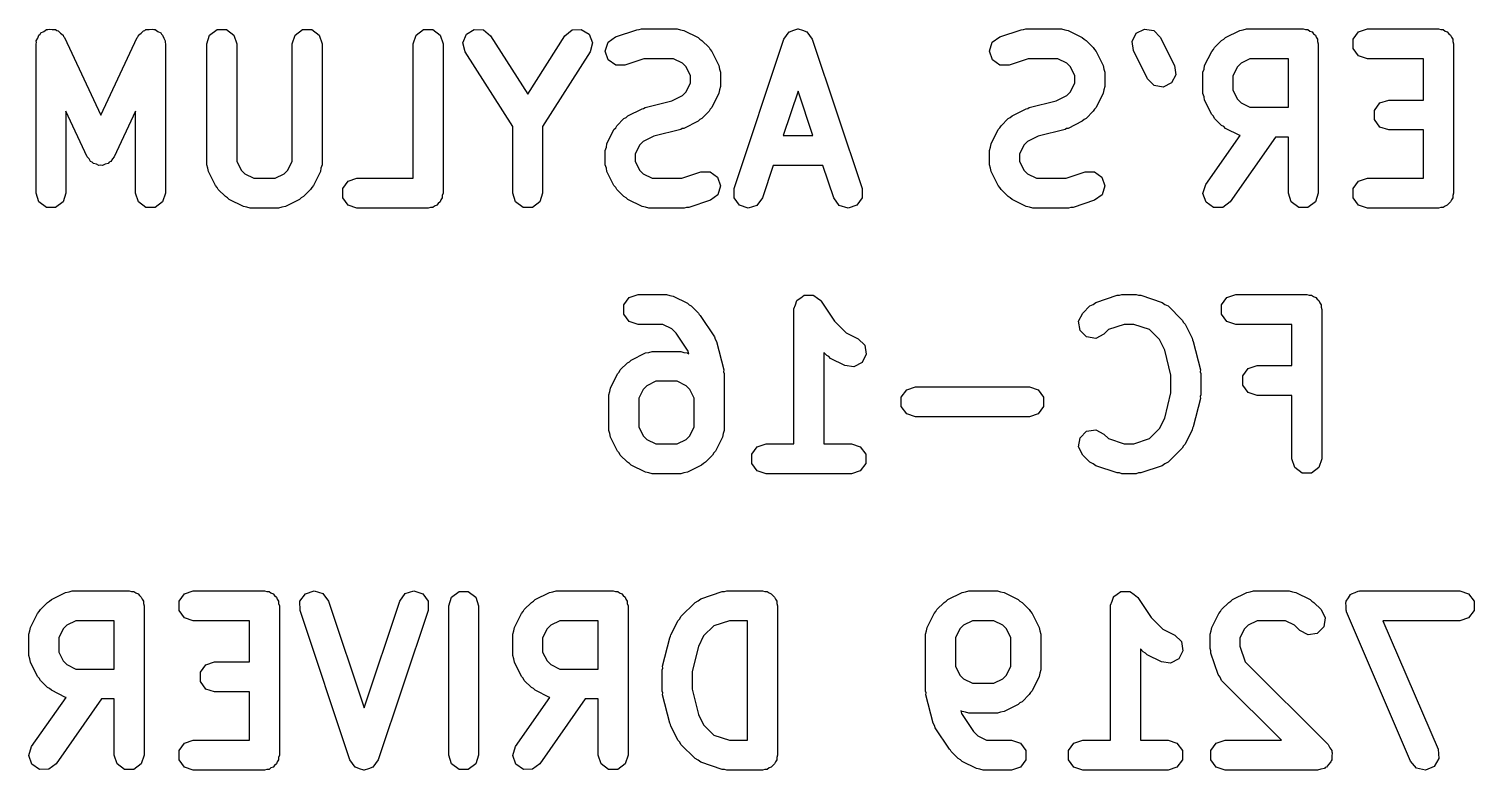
# Model space of a CAD drawing. Extents: x 34.8 to 66.8, y -66.6 to -35.
# Drawn here: x 44.51 to 54.18, y -59.7 to -54.74 of the extents above; entities that cross this region are included whole.
import ezdxf

# ---------------------------------------------------------------- set-up
doc = ezdxf.new("R2010")
doc.units = 0
doc.layers.add('BLACK', color=7, linetype='CONTINUOUS')

msp = doc.modelspace()

# ---------------------------------------------------------------- linework, layer by layer
at = {"layer": 'BLACK', "linetype": 'CONTINUOUS'}
for p, q in [((44.6368, -54.7401), (44.6457, -54.736)), ((44.6457, -54.736), (44.667, -54.7401)), ((45.3154, -54.7401), (45.3368, -54.736)), ((45.3368, -54.736), (45.3456, -54.7401)), ((47.4379, -54.7716), (47.49, -54.7384)), ((47.49, -54.7384), (47.5517, -54.7422)), ((48.145, -54.7422), (48.2067, -54.7384)), ((48.2067, -54.7384), (48.2588, -54.7716)), ((48.5948, -54.7402), (48.6103, -54.7352)), ((48.6103, -54.7352), (48.8484, -54.7352)), ((48.8484, -54.7352), (48.8703, -54.7424)), ((49.6285, -54.7448), (49.6571, -54.7352)), ((49.6571, -54.7352), (49.6579, -54.7355)), ((49.6579, -54.7355), (49.6586, -54.7352)), ((49.6586, -54.7352), (49.6872, -54.7448)), ((51.1663, -54.7402), (51.1817, -54.7352)), ((51.1817, -54.7352), (51.4198, -54.7352)), ((51.4198, -54.7352), (51.4417, -54.7424)), ((51.921, -54.764), (51.9763, -54.7364)), ((51.9763, -54.7364), (52.0373, -54.7465)), ((52.636, -54.7424), (52.6579, -54.7352)), ((52.6579, -54.7352), (53.0388, -54.7352)), ((53.0388, -54.7352), (53.0539, -54.7401)), ((53.4086, -54.7543), (53.4674, -54.7352)), ((53.4674, -54.7352), (53.9436, -54.7352)), ((53.9436, -54.7352), (53.9587, -54.7401)), ((44.5579, -54.8352), (44.5609, -54.8259)), ((44.5579, -55.8352), (44.5579, -54.8352)), ((44.5597, -54.8162), (44.5703, -54.7972)), ((44.5609, -54.8259), (44.5597, -54.8162)), ((44.5703, -54.7972), (44.577, -54.7765)), ((44.577, -54.7765), (44.5849, -54.7707)), ((44.5849, -54.7707), (44.5897, -54.7621)), ((44.5897, -54.7621), (44.6094, -54.7529)), ((44.6094, -54.7529), (44.627, -54.7401)), ((44.627, -54.7401), (44.6368, -54.7401)), ((44.667, -54.7401), (44.6888, -54.7401)), ((44.6888, -54.7401), (44.6967, -54.7459)), ((44.6967, -54.7459), (44.7063, -54.7478)), ((44.7063, -54.7478), (44.7212, -54.7637)), ((44.7212, -54.7637), (44.7388, -54.7765)), ((44.7388, -54.7765), (44.7418, -54.7858)), ((44.7418, -54.7858), (44.7485, -54.7929)), ((44.7485, -54.7929), (44.9912, -55.3131)), ((44.9912, -55.3131), (45.2339, -54.7929)), ((45.2339, -54.7929), (45.2406, -54.7858)), ((45.2406, -54.7858), (45.2436, -54.7765)), ((45.2436, -54.7765), (45.2612, -54.7637)), ((45.2612, -54.7637), (45.2761, -54.7478)), ((45.2761, -54.7478), (45.2857, -54.7459)), ((45.2857, -54.7459), (45.2936, -54.7401)), ((45.2936, -54.7401), (45.3154, -54.7401)), ((45.3456, -54.7401), (45.3554, -54.7401)), ((45.3554, -54.7401), (45.3731, -54.7529)), ((45.3731, -54.7529), (45.3928, -54.7621)), ((45.3928, -54.7621), (45.3975, -54.7707)), ((45.3975, -54.7707), (45.4054, -54.7765)), ((45.4054, -54.7765), (45.4122, -54.7971)), ((45.4122, -54.7971), (45.4227, -54.8162)), ((45.4227, -54.8162), (45.4215, -54.8259)), ((45.4215, -54.8259), (45.4245, -54.8352)), ((45.4245, -54.8352), (45.4245, -55.8352)), ((45.7007, -54.8352), (45.7198, -54.7765)), ((45.7007, -55.6448), (45.7007, -54.8352)), ((45.7198, -54.7765), (45.7698, -54.7401)), ((45.7698, -54.7401), (45.8316, -54.7401)), ((45.8316, -54.7401), (45.8816, -54.7765)), ((45.8816, -54.7765), (45.9007, -54.8352)), ((45.9007, -54.8352), (45.9007, -55.6212)), ((46.2722, -54.8352), (46.2913, -54.7765)), ((46.2722, -55.6212), (46.2722, -54.8352)), ((46.2913, -54.7765), (46.3413, -54.7401)), ((46.3413, -54.7401), (46.4031, -54.7401)), ((46.4031, -54.7401), (46.4531, -54.7765)), ((46.4531, -54.7765), (46.4722, -54.8352)), ((46.4722, -54.8352), (46.4722, -55.6448)), ((47.0817, -54.8352), (47.1008, -54.7765)), ((47.0817, -55.7352), (47.0817, -54.8352)), ((47.1008, -54.7765), (47.1508, -54.7401)), ((47.1508, -54.7401), (47.2126, -54.7401)), ((47.2126, -54.7401), (47.2626, -54.7765)), ((47.2626, -54.7765), (47.2817, -54.8352)), ((47.2817, -54.8352), (47.2817, -55.8352)), ((47.4152, -54.8291), (47.4379, -54.7716)), ((47.4307, -54.8889), (47.4152, -54.8291)), ((47.5517, -54.7422), (47.5994, -54.7816)), ((47.5994, -54.7816), (47.8484, -55.1728)), ((47.8484, -55.1728), (48.0973, -54.7816)), ((48.0973, -54.7816), (48.145, -54.7422)), ((48.2588, -54.7716), (48.2815, -54.8291)), ((48.2815, -54.8291), (48.2661, -54.8889)), ((48.3674, -54.8836), (48.3861, -54.8247)), ((48.3861, -54.8247), (48.4358, -54.788)), ((48.4358, -54.788), (48.5786, -54.7404)), ((48.5786, -54.7404), (48.5948, -54.7402)), ((48.8703, -54.7424), (48.8931, -54.7458)), ((48.8931, -54.7458), (48.9883, -54.7934)), ((48.9883, -54.7934), (48.9999, -54.8048)), ((48.9999, -54.8048), (49.0143, -54.8121)), ((49.0143, -54.8121), (49.0619, -54.8598)), ((49.2297, -55.8036), (49.563, -54.8036)), ((49.563, -54.8036), (49.5809, -54.7794)), ((49.5809, -54.7794), (49.5985, -54.7548)), ((49.5985, -54.7548), (49.5992, -54.7545)), ((49.5992, -54.7545), (49.5997, -54.7539)), ((49.5997, -54.7539), (49.6285, -54.7448)), ((49.6872, -54.7448), (49.716, -54.7539)), ((49.716, -54.7539), (49.7165, -54.7545)), ((49.7165, -54.7545), (49.7173, -54.7548)), ((49.7173, -54.7548), (49.7348, -54.7793)), ((49.7348, -54.7793), (49.7527, -54.8036)), ((49.7527, -54.8036), (50.0861, -55.8036)), ((50.9388, -54.8836), (50.9575, -54.8247)), ((50.9575, -54.8247), (51.0072, -54.788)), ((51.0072, -54.788), (51.1501, -54.7404)), ((51.1501, -54.7404), (51.1663, -54.7402)), ((51.4417, -54.7424), (51.4645, -54.7458)), ((51.4645, -54.7458), (51.5597, -54.7934)), ((51.5597, -54.7934), (51.5713, -54.8048)), ((51.5713, -54.8048), (51.5857, -54.8121)), ((51.5857, -54.8121), (51.6334, -54.8598)), ((51.8926, -54.8188), (51.921, -54.764)), ((51.9018, -54.88), (51.8926, -54.8188)), ((52.0373, -54.7465), (52.0807, -54.7905)), ((52.0807, -54.7905), (52.1759, -54.981)), ((52.4443, -54.8598), (52.4919, -54.8121)), ((52.4919, -54.8121), (52.5064, -54.8048)), ((52.5064, -54.8048), (52.5179, -54.7934)), ((52.5179, -54.7934), (52.6132, -54.7458)), ((52.6132, -54.7458), (52.636, -54.7424)), ((53.0539, -54.7401), (53.0697, -54.7401)), ((53.0697, -54.7401), (53.0825, -54.7494)), ((53.0825, -54.7494), (53.0976, -54.7543)), ((53.0976, -54.7543), (53.1069, -54.7672)), ((53.1069, -54.7672), (53.1197, -54.7765)), ((53.1197, -54.7765), (53.1246, -54.7915)), ((53.1246, -54.7915), (53.1339, -54.8043)), ((53.1339, -54.8043), (53.1339, -54.8202)), ((53.1339, -54.8202), (53.1388, -54.8352)), ((53.1388, -54.8352), (53.1388, -55.8352)), ((53.3723, -54.8043), (53.4086, -54.7543)), ((53.3723, -54.8661), (53.3723, -54.8043)), ((53.9587, -54.7401), (53.9745, -54.7401)), ((53.9745, -54.7401), (53.9873, -54.7494)), ((53.9873, -54.7494), (54.0024, -54.7543)), ((54.0024, -54.7543), (54.0117, -54.7672)), ((54.0117, -54.7672), (54.0245, -54.7765)), ((54.0245, -54.7765), (54.0294, -54.7915)), ((54.0294, -54.7915), (54.0387, -54.8043)), ((54.0387, -54.8043), (54.0387, -54.8202)), ((54.0387, -54.8202), (54.0436, -54.8352)), ((54.0436, -54.8352), (54.0436, -55.8352)), ((47.7484, -55.3882), (47.4307, -54.8889)), ((48.2661, -54.8889), (47.9484, -55.3882)), ((48.387, -54.9422), (48.3674, -54.8836)), ((49.0619, -54.8598), (49.0693, -54.8742)), ((49.0693, -54.8742), (49.0807, -54.8858)), ((49.0807, -54.8858), (49.1283, -54.981)), ((50.9584, -54.9422), (50.9388, -54.8836)), ((51.6334, -54.8598), (51.6407, -54.8742)), ((51.6407, -54.8742), (51.6521, -54.8858)), ((51.6521, -54.8858), (51.6997, -54.981)), ((51.997, -55.0704), (51.9018, -54.88)), ((52.378, -54.981), (52.4256, -54.8858)), ((52.4256, -54.8858), (52.437, -54.8742)), ((52.437, -54.8742), (52.4443, -54.8598)), ((53.4086, -54.9161), (53.3723, -54.8661)), ((53.4674, -54.9352), (53.4086, -54.9161)), ((48.4372, -54.9782), (48.387, -54.9422)), ((48.499, -54.9777), (48.4372, -54.9782)), ((48.6265, -54.9352), (48.499, -54.9777)), ((48.8248, -54.9352), (48.6265, -54.9352)), ((48.8844, -54.965), (48.8248, -54.9352)), ((48.909, -54.9897), (48.8844, -54.965)), ((48.9388, -55.0493), (48.909, -54.9897)), ((49.1283, -54.981), (49.1317, -55.0038)), ((49.1317, -55.0038), (49.1388, -55.0257)), ((49.1388, -55.0257), (49.1388, -55.121)), ((51.0087, -54.9782), (50.9584, -54.9422)), ((51.0705, -54.9777), (51.0087, -54.9782)), ((51.1979, -54.9352), (51.0705, -54.9777)), ((51.3962, -54.9352), (51.1979, -54.9352)), ((51.4558, -54.965), (51.3962, -54.9352)), ((51.4805, -54.9897), (51.4558, -54.965)), ((51.5103, -55.0493), (51.4805, -54.9897)), ((51.6997, -54.981), (51.7031, -55.0038)), ((51.7031, -55.0038), (51.7103, -55.0257)), ((51.7103, -55.0257), (51.7103, -55.121)), ((52.1759, -54.981), (52.1851, -55.0421)), ((52.3674, -55.0257), (52.3745, -55.0038)), ((52.3674, -55.1686), (52.3674, -55.0257)), ((52.3745, -55.0038), (52.378, -54.981)), ((52.5972, -54.9897), (52.5674, -55.0493)), ((52.6219, -54.965), (52.5972, -54.9897)), ((52.6815, -54.9352), (52.6219, -54.965)), ((52.9388, -54.9352), (52.6815, -54.9352)), ((52.9388, -55.259), (52.9388, -54.9352)), ((53.8436, -54.9352), (53.4674, -54.9352)), ((53.8436, -55.2114), (53.8436, -54.9352)), ((48.909, -55.157), (48.9388, -55.0973)), ((48.9388, -55.0973), (48.9388, -55.0493)), ((49.1388, -55.121), (49.1317, -55.1429)), ((51.4805, -55.157), (51.5103, -55.0973)), ((51.5103, -55.0973), (51.5103, -55.0493)), ((51.7103, -55.121), (51.7031, -55.1429)), ((52.0404, -55.1145), (51.997, -55.0704)), ((52.1013, -55.1246), (52.0404, -55.1145)), ((52.1566, -55.097), (52.1013, -55.1246)), ((52.1851, -55.0421), (52.1566, -55.097)), ((52.5674, -55.0493), (52.5674, -55.145)), ((48.6336, -55.262), (48.8135, -55.2171)), ((48.8135, -55.2171), (48.8844, -55.1816)), ((48.8844, -55.1816), (48.909, -55.157)), ((49.1283, -55.1657), (49.0807, -55.2609)), ((49.1317, -55.1429), (49.1283, -55.1657)), ((49.6579, -55.1515), (49.5585, -55.4495)), ((49.7572, -55.4495), (49.6579, -55.1515)), ((51.2051, -55.262), (51.3849, -55.2171)), ((51.3849, -55.2171), (51.4558, -55.1816)), ((51.4558, -55.1816), (51.4805, -55.157)), ((51.6997, -55.1657), (51.6521, -55.2609)), ((51.7031, -55.1429), (51.6997, -55.1657)), ((52.3745, -55.1905), (52.3674, -55.1686)), ((52.378, -55.2133), (52.3745, -55.1905)), ((52.4256, -55.3085), (52.378, -55.2133)), ((52.5674, -55.145), (52.5972, -55.2046)), ((52.5972, -55.2046), (52.6219, -55.2292)), ((53.5515, -55.2305), (53.6103, -55.2114)), ((53.6103, -55.2114), (53.8436, -55.2114)), ((44.9006, -55.5918), (44.7579, -55.286)), ((44.7579, -55.286), (44.7579, -55.8352)), ((45.2245, -55.286), (45.0818, -55.5918)), ((45.2245, -55.8352), (45.2245, -55.286)), ((48.5064, -55.3286), (48.5179, -55.3172)), ((48.5179, -55.3172), (48.6132, -55.2696)), ((48.6132, -55.2696), (48.6242, -55.2679)), ((48.6242, -55.2679), (48.6336, -55.262)), ((49.0619, -55.2869), (49.0143, -55.3345)), ((49.0693, -55.2725), (49.0619, -55.2869)), ((49.0807, -55.2609), (49.0693, -55.2725)), ((51.0778, -55.3286), (51.0894, -55.3172)), ((51.0894, -55.3172), (51.1846, -55.2696)), ((51.1846, -55.2696), (51.1956, -55.2679)), ((51.1956, -55.2679), (51.2051, -55.262)), ((51.6334, -55.2869), (51.5857, -55.3345)), ((51.6407, -55.2725), (51.6334, -55.2869)), ((51.6521, -55.2609), (51.6407, -55.2725)), ((52.437, -55.3201), (52.4256, -55.3085)), ((52.6219, -55.2292), (52.6815, -55.259)), ((52.6815, -55.259), (52.9388, -55.259)), ((53.5152, -55.2805), (53.5515, -55.2305)), ((53.5152, -55.3423), (53.5152, -55.2805)), ((47.7484, -55.8352), (47.7484, -55.3882)), ((47.9484, -55.3882), (47.9484, -55.8352)), ((48.378, -55.5048), (48.4256, -55.4096)), ((48.4256, -55.4096), (48.437, -55.398)), ((48.437, -55.398), (48.4443, -55.3836)), ((48.4443, -55.3836), (48.4919, -55.336)), ((48.4919, -55.336), (48.5064, -55.3286)), ((48.8726, -55.4084), (48.6928, -55.4534)), ((48.8821, -55.4025), (48.8726, -55.4084)), ((48.8931, -55.4009), (48.8821, -55.4025)), ((48.9883, -55.3533), (48.8931, -55.4009)), ((48.9999, -55.3419), (48.9883, -55.3533)), ((49.0143, -55.3345), (48.9999, -55.3419)), ((50.9494, -55.5048), (50.997, -55.4096)), ((50.997, -55.4096), (51.0084, -55.398)), ((51.0084, -55.398), (51.0157, -55.3836)), ((51.0157, -55.3836), (51.0634, -55.336)), ((51.0634, -55.336), (51.0778, -55.3286)), ((51.444, -55.4084), (51.2642, -55.4534)), ((51.4535, -55.4025), (51.444, -55.4084)), ((51.4645, -55.4009), (51.4535, -55.4025)), ((51.5597, -55.3533), (51.4645, -55.4009)), ((51.5713, -55.3419), (51.5597, -55.3533)), ((51.5857, -55.3345), (51.5713, -55.3419)), ((52.4443, -55.3345), (52.437, -55.3201)), ((52.4919, -55.3821), (52.4443, -55.3345)), ((52.5064, -55.3895), (52.4919, -55.3821)), ((52.5179, -55.4009), (52.5064, -55.3895)), ((52.6132, -55.4485), (52.5179, -55.4009)), ((53.5515, -55.3923), (53.5152, -55.3423)), ((53.6103, -55.4114), (53.5515, -55.3923)), ((53.8436, -55.4114), (53.6103, -55.4114)), ((53.8436, -55.7352), (53.8436, -55.4114)), ((48.3745, -55.5276), (48.378, -55.5048)), ((48.6219, -55.4889), (48.5972, -55.5135)), ((48.6928, -55.4534), (48.6219, -55.4889)), ((49.5585, -55.4495), (49.7572, -55.4495)), ((50.946, -55.5276), (50.9494, -55.5048)), ((51.1933, -55.4889), (51.1686, -55.5135)), ((51.2642, -55.4534), (51.1933, -55.4889)), ((52.3855, -55.7779), (52.6158, -55.4489)), ((52.8528, -55.459), (52.5493, -55.8926)), ((52.6158, -55.4489), (52.6132, -55.4485)), ((52.9388, -55.459), (52.8528, -55.459)), ((52.9388, -55.8352), (52.9388, -55.459)), ((44.9137, -55.6058), (44.9006, -55.5918)), ((44.923, -55.6226), (44.9137, -55.6058)), ((45.0687, -55.6058), (45.0594, -55.6226)), ((45.0818, -55.5918), (45.0687, -55.6058)), ((48.3674, -55.5495), (48.3745, -55.5276)), ((48.3674, -55.6448), (48.3674, -55.5495)), ((48.5972, -55.5135), (48.5674, -55.5731)), ((48.5674, -55.5731), (48.5674, -55.6212)), ((50.9388, -55.5495), (50.946, -55.5276)), ((50.9388, -55.6448), (50.9388, -55.5495)), ((51.1686, -55.5135), (51.1388, -55.5731)), ((51.1388, -55.5731), (51.1388, -55.6212)), ((44.9343, -55.6279), (44.923, -55.6226)), ((44.9428, -55.637), (44.9343, -55.6279)), ((44.9616, -55.6407), (44.9428, -55.637)), ((44.979, -55.6488), (44.9616, -55.6407)), ((44.9912, -55.6464), (44.979, -55.6488)), ((45.0034, -55.6488), (44.9912, -55.6464)), ((45.0208, -55.6407), (45.0034, -55.6488)), ((45.0397, -55.637), (45.0208, -55.6407)), ((45.0482, -55.6279), (45.0397, -55.637)), ((45.0594, -55.6226), (45.0482, -55.6279)), ((45.7079, -55.6667), (45.7007, -55.6448)), ((45.7113, -55.6895), (45.7079, -55.6667)), ((45.7589, -55.7847), (45.7113, -55.6895)), ((45.9007, -55.6212), (45.9305, -55.6808)), ((45.9305, -55.6808), (45.9552, -55.7054)), ((45.9552, -55.7054), (46.0148, -55.7352)), ((46.1581, -55.7352), (46.2177, -55.7054)), ((46.2177, -55.7054), (46.2424, -55.6808)), ((46.2424, -55.6808), (46.2722, -55.6212)), ((46.4616, -55.6895), (46.414, -55.7847)), ((46.465, -55.6667), (46.4616, -55.6895)), ((46.4722, -55.6448), (46.465, -55.6667)), ((48.3745, -55.6667), (48.3674, -55.6448)), ((48.378, -55.6895), (48.3745, -55.6667)), ((48.4256, -55.7847), (48.378, -55.6895)), ((48.5674, -55.6212), (48.5972, -55.6808)), ((48.5972, -55.6808), (48.6219, -55.7054)), ((48.6219, -55.7054), (48.6815, -55.7352)), ((48.8797, -55.7352), (49.0072, -55.6928)), ((49.0072, -55.6928), (49.069, -55.6923)), ((49.069, -55.6923), (49.1193, -55.7282)), ((49.4919, -55.6495), (49.4194, -55.8669)), ((49.8239, -55.6495), (49.4919, -55.6495)), ((49.8963, -55.8669), (49.8239, -55.6495)), ((50.946, -55.6667), (50.9388, -55.6448)), ((50.9494, -55.6895), (50.946, -55.6667)), ((50.997, -55.7847), (50.9494, -55.6895)), ((51.1388, -55.6212), (51.1686, -55.6808)), ((51.1686, -55.6808), (51.1933, -55.7054)), ((51.1933, -55.7054), (51.2529, -55.7352)), ((51.4512, -55.7352), (51.5786, -55.6928)), ((51.5786, -55.6928), (51.6404, -55.6923)), ((51.6404, -55.6923), (51.6907, -55.7282)), ((45.7703, -55.7963), (45.7589, -55.7847)), ((45.7776, -55.8107), (45.7703, -55.7963)), ((46.0148, -55.7352), (46.1581, -55.7352)), ((46.4026, -55.7963), (46.3953, -55.8107)), ((46.414, -55.7847), (46.4026, -55.7963)), ((46.6104, -55.8043), (46.6467, -55.7543)), ((46.6467, -55.7543), (46.7055, -55.7352)), ((46.7055, -55.7352), (47.0817, -55.7352)), ((48.437, -55.7963), (48.4256, -55.7847)), ((48.4443, -55.8107), (48.437, -55.7963)), ((48.6815, -55.7352), (48.8797, -55.7352)), ((49.1193, -55.7282), (49.1388, -55.7869)), ((49.1388, -55.7869), (49.1202, -55.8458)), ((51.0084, -55.7963), (50.997, -55.7847)), ((51.0157, -55.8107), (51.0084, -55.7963)), ((51.2529, -55.7352), (51.4512, -55.7352)), ((51.6907, -55.7282), (51.7103, -55.7869)), ((51.7103, -55.7869), (51.6916, -55.8458)), ((52.3674, -55.837), (52.3855, -55.7779)), ((53.3723, -55.8043), (53.4086, -55.7543)), ((53.4086, -55.7543), (53.4674, -55.7352)), ((53.4674, -55.7352), (53.8436, -55.7352)), ((44.577, -55.894), (44.5579, -55.8352)), ((44.627, -55.9303), (44.577, -55.894)), ((44.7388, -55.894), (44.6888, -55.9303)), ((44.7579, -55.8352), (44.7388, -55.894)), ((45.2436, -55.894), (45.2245, -55.8352)), ((45.2936, -55.9303), (45.2436, -55.894)), ((45.4054, -55.894), (45.3554, -55.9303)), ((45.4245, -55.8352), (45.4054, -55.894)), ((45.8253, -55.8583), (45.7776, -55.8107)), ((45.8397, -55.8657), (45.8253, -55.8583)), ((45.8513, -55.8771), (45.8397, -55.8657)), ((45.9465, -55.9247), (45.8513, -55.8771)), ((46.3216, -55.8771), (46.2264, -55.9247)), ((46.3332, -55.8657), (46.3216, -55.8771)), ((46.3476, -55.8583), (46.3332, -55.8657)), ((46.3953, -55.8107), (46.3476, -55.8583)), ((46.6104, -55.8661), (46.6104, -55.8043)), ((46.6467, -55.9161), (46.6104, -55.8661)), ((47.2626, -55.894), (47.2498, -55.9033)), ((47.2675, -55.879), (47.2626, -55.894)), ((47.2768, -55.8661), (47.2675, -55.879)), ((47.2817, -55.8352), (47.2768, -55.8503)), ((47.2768, -55.8503), (47.2768, -55.8661)), ((47.7675, -55.894), (47.7484, -55.8352)), ((47.8175, -55.9303), (47.7675, -55.894)), ((47.9293, -55.894), (47.8793, -55.9303)), ((47.9484, -55.8352), (47.9293, -55.894)), ((48.4919, -55.8583), (48.4443, -55.8107)), ((48.5064, -55.8657), (48.4919, -55.8583)), ((48.5179, -55.8771), (48.5064, -55.8657)), ((48.6132, -55.9247), (48.5179, -55.8771)), ((49.0705, -55.8825), (48.9276, -55.9301)), ((49.1202, -55.8458), (49.0705, -55.8825)), ((49.2292, -55.8654), (49.2297, -55.8036)), ((49.2652, -55.9157), (49.2292, -55.8654)), ((49.4194, -55.8669), (49.3827, -55.9166)), ((49.9331, -55.9166), (49.8963, -55.8669)), ((50.0866, -55.8654), (50.0506, -55.9157)), ((50.0861, -55.8036), (50.0866, -55.8654)), ((51.0634, -55.8583), (51.0157, -55.8107)), ((51.0778, -55.8657), (51.0634, -55.8583)), ((51.0894, -55.8771), (51.0778, -55.8657)), ((51.1846, -55.9247), (51.0894, -55.8771)), ((51.6419, -55.8825), (51.499, -55.9301)), ((51.6916, -55.8458), (51.6419, -55.8825)), ((52.3875, -55.8954), (52.3674, -55.837)), ((52.4382, -55.9309), (52.3875, -55.8954)), ((52.5493, -55.8926), (52.5, -55.9298)), ((52.9579, -55.894), (52.9388, -55.8352)), ((53.0079, -55.9303), (52.9579, -55.894)), ((53.1197, -55.894), (53.0697, -55.9303)), ((53.1388, -55.8352), (53.1197, -55.894)), ((53.3723, -55.8661), (53.3723, -55.8043)), ((53.4086, -55.9161), (53.3723, -55.8661)), ((54.0245, -55.894), (54.0117, -55.9033)), ((54.0294, -55.879), (54.0245, -55.894)), ((54.0387, -55.8661), (54.0294, -55.879)), ((54.0436, -55.8352), (54.0387, -55.8503)), ((54.0387, -55.8503), (54.0387, -55.8661)), ((44.6888, -55.9303), (44.627, -55.9303)), ((45.3554, -55.9303), (45.2936, -55.9303)), ((45.9693, -55.9281), (45.9465, -55.9247)), ((45.9912, -55.9352), (45.9693, -55.9281)), ((46.1817, -55.9352), (45.9912, -55.9352)), ((46.2036, -55.9281), (46.1817, -55.9352)), ((46.2264, -55.9247), (46.2036, -55.9281)), ((46.7055, -55.9352), (46.6467, -55.9161)), ((47.1817, -55.9352), (46.7055, -55.9352)), ((47.1968, -55.9303), (47.1817, -55.9352)), ((47.2126, -55.9303), (47.1968, -55.9303)), ((47.2254, -55.921), (47.2126, -55.9303)), ((47.2405, -55.9161), (47.2254, -55.921)), ((47.2498, -55.9033), (47.2405, -55.9161)), ((47.8793, -55.9303), (47.8175, -55.9303)), ((48.636, -55.9281), (48.6132, -55.9247)), ((48.6579, -55.9352), (48.636, -55.9281)), ((48.896, -55.9352), (48.6579, -55.9352)), ((48.9114, -55.9302), (48.896, -55.9352)), ((48.9276, -55.9301), (48.9114, -55.9302)), ((49.3238, -55.9352), (49.2652, -55.9157)), ((49.3827, -55.9166), (49.3238, -55.9352)), ((49.992, -55.9352), (49.9331, -55.9166)), ((50.0506, -55.9157), (49.992, -55.9352)), ((51.2074, -55.9281), (51.1846, -55.9247)), ((51.2293, -55.9352), (51.2074, -55.9281)), ((51.4674, -55.9352), (51.2293, -55.9352)), ((51.4828, -55.9302), (51.4674, -55.9352)), ((51.499, -55.9301), (51.4828, -55.9302)), ((52.5, -55.9298), (52.4382, -55.9309)), ((53.0697, -55.9303), (53.0079, -55.9303)), ((53.4674, -55.9352), (53.4086, -55.9161)), ((53.9436, -55.9352), (53.4674, -55.9352)), ((53.9587, -55.9303), (53.9436, -55.9352)), ((53.9745, -55.9303), (53.9587, -55.9303)), ((53.9873, -55.921), (53.9745, -55.9303)), ((54.0024, -55.9161), (53.9873, -55.921)), ((54.0117, -55.9033), (54.0024, -55.9161)), ((48.4913, -56.5823), (48.5277, -56.5323)), ((48.5277, -56.5323), (48.5865, -56.5132)), ((48.5865, -56.5132), (48.7769, -56.5132)), ((48.7769, -56.5132), (48.7989, -56.5204)), ((48.7989, -56.5204), (48.8217, -56.5238)), ((48.8217, -56.5238), (48.9169, -56.5714)), ((48.9169, -56.5714), (48.9284, -56.5828)), ((49.6395, -56.582), (49.6484, -56.5545)), ((49.6484, -56.5545), (49.6501, -56.5532)), ((49.6501, -56.5532), (49.6508, -56.5512)), ((49.6508, -56.5512), (49.675, -56.5352)), ((49.675, -56.5352), (49.6984, -56.5181)), ((49.6984, -56.5181), (49.7005, -56.5181)), ((49.7005, -56.5181), (49.7023, -56.517)), ((49.7023, -56.517), (49.7312, -56.5181)), ((49.7312, -56.5181), (49.7602, -56.5181)), ((49.7602, -56.5181), (49.7619, -56.5194)), ((49.7619, -56.5194), (49.764, -56.5195)), ((49.764, -56.5195), (49.7868, -56.5374)), ((49.7868, -56.5374), (49.8102, -56.5545)), ((49.8102, -56.5545), (49.8109, -56.5565)), ((49.8109, -56.5565), (49.8125, -56.5578)), ((49.8125, -56.5578), (49.9023, -56.6924)), ((51.6315, -56.5797), (51.6501, -56.566)), ((51.6501, -56.566), (51.7929, -56.5184)), ((51.7929, -56.5184), (51.8091, -56.5182)), ((51.8091, -56.5182), (51.8245, -56.5132)), ((51.8245, -56.5132), (51.9198, -56.5132)), ((51.9198, -56.5132), (51.9352, -56.5182)), ((51.9352, -56.5182), (51.9514, -56.5184)), ((51.9514, -56.5184), (52.0943, -56.566)), ((52.0943, -56.566), (52.1128, -56.5797)), ((52.4913, -56.5823), (52.5277, -56.5323)), ((52.5277, -56.5323), (52.5865, -56.5132)), ((52.5865, -56.5132), (53.0626, -56.5132)), ((53.0626, -56.5132), (53.0777, -56.5181)), ((53.0777, -56.5181), (53.0935, -56.5181)), ((53.0935, -56.5181), (53.1064, -56.5274)), ((53.1064, -56.5274), (53.1214, -56.5323)), ((53.1214, -56.5323), (53.1307, -56.5451)), ((53.1307, -56.5451), (53.1435, -56.5545)), ((53.1435, -56.5545), (53.1484, -56.5695)), ((53.1484, -56.5695), (53.1578, -56.5823)), ((48.4913, -56.6441), (48.4913, -56.5823)), ((48.5277, -56.6941), (48.4913, -56.6441)), ((48.9284, -56.5828), (48.9429, -56.5901)), ((48.9429, -56.5901), (48.9905, -56.6378)), ((48.9905, -56.6378), (48.9951, -56.6468)), ((48.9951, -56.6468), (49.003, -56.653)), ((49.003, -56.653), (49.0982, -56.7959)), ((49.6293, -56.6132), (49.63, -56.6112)), ((49.6293, -57.5132), (49.6293, -56.6132)), ((49.6294, -56.6092), (49.6395, -56.582)), ((49.63, -56.6112), (49.6294, -56.6092)), ((51.5353, -56.6928), (51.5634, -56.6378)), ((51.5634, -56.6378), (51.611, -56.5901)), ((51.611, -56.5901), (51.6315, -56.5797)), ((52.1128, -56.5797), (52.1334, -56.5901)), ((52.1334, -56.5901), (52.2286, -56.6854)), ((52.4913, -56.6441), (52.4913, -56.5823)), ((52.5277, -56.6941), (52.4913, -56.6441)), ((53.1578, -56.5823), (53.1578, -56.5982)), ((53.1578, -56.5982), (53.1626, -56.6132)), ((53.1626, -56.6132), (53.1626, -57.6132)), ((48.5865, -56.7132), (48.5277, -56.6941)), ((48.7533, -56.7132), (48.5865, -56.7132)), ((48.8129, -56.743), (48.7533, -56.7132)), ((48.8421, -56.7722), (48.8129, -56.743)), ((49.9023, -56.6924), (49.979, -56.7691)), ((49.979, -56.7691), (50.0597, -56.8095)), ((51.545, -56.7539), (51.5353, -56.6928)), ((51.5887, -56.7976), (51.545, -56.7539)), ((51.7357, -56.7483), (51.7048, -56.7792)), ((51.8408, -56.7132), (51.7357, -56.7483)), ((51.9036, -56.7132), (51.8408, -56.7132)), ((52.0086, -56.7483), (51.9036, -56.7132)), ((52.0757, -56.8153), (52.0086, -56.7483)), ((52.2286, -56.6854), (52.236, -56.6998)), ((52.236, -56.6998), (52.2473, -56.7114)), ((52.2473, -56.7114), (52.2949, -56.8066)), ((52.5865, -56.7132), (52.5277, -56.6941)), ((52.9626, -56.7132), (52.5865, -56.7132)), ((52.9626, -56.9894), (52.9626, -56.7132)), ((48.9222, -56.8924), (48.8421, -56.7722)), ((49.0982, -56.7959), (49.1029, -56.8125)), ((49.1029, -56.8125), (49.112, -56.8271)), ((49.112, -56.8271), (49.1597, -57.0176)), ((50.0597, -56.8095), (50.1038, -56.8529)), ((50.1038, -56.8529), (50.1139, -56.9138)), ((51.6497, -56.8072), (51.5887, -56.7976)), ((51.7048, -56.7792), (51.6497, -56.8072)), ((52.1111, -56.8862), (52.0757, -56.8153)), ((52.2949, -56.8066), (52.2966, -56.8176)), ((52.2966, -56.8176), (52.3025, -56.8271)), ((52.3025, -56.8271), (52.3501, -57.0176)), ((48.5157, -56.9711), (48.5302, -56.9637)), ((48.5302, -56.9637), (48.5417, -56.9524)), ((48.5417, -56.9524), (48.637, -56.9047)), ((48.637, -56.9047), (48.6598, -56.9013)), ((48.6598, -56.9013), (48.6817, -56.8942)), ((48.6817, -56.8942), (48.8722, -56.8942)), ((48.8722, -56.8942), (48.8941, -56.9013)), ((48.8941, -56.9013), (48.9169, -56.9047)), ((48.9169, -56.9047), (48.9265, -56.9096)), ((48.9265, -56.9096), (48.9222, -56.8924)), ((49.8491, -56.922), (49.8293, -56.9023)), ((49.8293, -56.9023), (49.8293, -57.5132)), ((49.8635, -56.9294), (49.8491, -56.922)), ((49.8751, -56.9408), (49.8635, -56.9294)), ((49.9703, -56.9884), (49.8751, -56.9408)), ((50.1139, -56.9138), (50.0863, -56.9691)), ((52.1531, -57.0541), (52.1111, -56.8862)), ((48.4018, -57.1399), (48.4494, -57.0447)), ((48.4494, -57.0447), (48.4608, -57.0332)), ((48.4608, -57.0332), (48.4681, -57.0187)), ((48.4681, -57.0187), (48.5157, -56.9711)), ((49.1597, -57.0176), (49.1588, -57.03)), ((49.1588, -57.03), (49.1626, -57.0418)), ((49.1626, -57.0418), (49.1626, -57.4228)), ((50.0314, -56.9976), (49.9703, -56.9884)), ((50.0863, -56.9691), (50.0314, -56.9976)), ((52.1531, -57.1724), (52.1531, -57.0541)), ((52.3501, -57.0176), (52.3493, -57.03)), ((52.3493, -57.03), (52.3531, -57.0418)), ((52.3531, -57.0418), (52.3531, -57.1847)), ((52.6342, -57.0585), (52.6705, -57.0085)), ((52.6342, -57.1203), (52.6342, -57.0585)), ((52.6705, -57.0085), (52.7293, -56.9894)), ((52.7293, -56.9894), (52.9626, -56.9894)), ((48.3983, -57.1627), (48.4018, -57.1399)), ((48.621, -57.1487), (48.5912, -57.2083)), ((48.6457, -57.124), (48.621, -57.1487)), ((48.7053, -57.0942), (48.6457, -57.124)), ((48.8486, -57.0942), (48.7053, -57.0942)), ((48.9082, -57.124), (48.8486, -57.0942)), ((48.9328, -57.1487), (48.9082, -57.124)), ((48.9626, -57.2083), (48.9328, -57.1487)), ((50.3485, -57.2014), (50.3848, -57.1514)), ((50.3848, -57.1514), (50.4436, -57.1323)), ((50.4436, -57.1323), (51.2055, -57.1323)), ((51.2055, -57.1323), (51.2643, -57.1514)), ((51.2643, -57.1514), (51.3006, -57.2014)), ((52.6705, -57.1703), (52.6342, -57.1203)), ((48.3912, -57.1847), (48.3983, -57.1627)), ((48.3912, -57.4228), (48.3912, -57.1847)), ((48.5912, -57.2083), (48.5912, -57.3992)), ((48.9626, -57.3992), (48.9626, -57.2083)), ((50.3485, -57.2632), (50.3485, -57.2014)), ((51.3006, -57.2014), (51.3006, -57.2632)), ((52.1111, -57.3402), (52.1531, -57.1724)), ((52.3501, -57.2089), (52.3025, -57.3994)), ((52.3531, -57.1847), (52.3493, -57.1965)), ((52.3493, -57.1965), (52.3501, -57.2089)), ((52.7293, -57.1894), (52.6705, -57.1703)), ((52.9626, -57.1894), (52.7293, -57.1894)), ((52.9626, -57.6132), (52.9626, -57.1894)), ((50.3848, -57.3132), (50.3485, -57.2632)), ((50.4436, -57.3323), (50.3848, -57.3132)), ((51.2055, -57.3323), (50.4436, -57.3323)), ((51.2643, -57.3132), (51.2055, -57.3323)), ((51.3006, -57.2632), (51.2643, -57.3132)), ((52.0757, -57.4111), (52.1111, -57.3402)), ((48.3983, -57.4447), (48.3912, -57.4228)), ((48.4018, -57.4675), (48.3983, -57.4447)), ((48.5912, -57.3992), (48.621, -57.4588)), ((48.9328, -57.4588), (48.9626, -57.3992)), ((49.1555, -57.4447), (49.1521, -57.4675)), ((49.1626, -57.4228), (49.1555, -57.4447)), ((51.545, -57.4726), (51.5887, -57.4289)), ((51.5887, -57.4289), (51.6497, -57.4192)), ((51.6497, -57.4192), (51.7048, -57.4473)), ((51.7048, -57.4473), (51.7357, -57.4782)), ((52.0086, -57.4782), (52.0757, -57.4111)), ((52.2949, -57.4199), (52.2473, -57.5151)), ((52.2966, -57.4088), (52.2949, -57.4199)), ((52.3025, -57.3994), (52.2966, -57.4088)), ((48.4494, -57.5627), (48.4018, -57.4675)), ((48.621, -57.4588), (48.6457, -57.4834)), ((48.6457, -57.4834), (48.7053, -57.5132)), ((48.7053, -57.5132), (48.8486, -57.5132)), ((48.8486, -57.5132), (48.9082, -57.4834)), ((48.9082, -57.4834), (48.9328, -57.4588)), ((49.1521, -57.4675), (49.1045, -57.5627)), ((49.3485, -57.5823), (49.3848, -57.5323)), ((49.3848, -57.5323), (49.4436, -57.5132)), ((49.4436, -57.5132), (49.6293, -57.5132)), ((49.8293, -57.5132), (50.015, -57.5132)), ((50.015, -57.5132), (50.0738, -57.5323)), ((50.0738, -57.5323), (50.1101, -57.5823)), ((51.5353, -57.5336), (51.545, -57.4726)), ((51.5634, -57.5887), (51.5353, -57.5336)), ((51.7357, -57.4782), (51.8408, -57.5132)), ((51.8408, -57.5132), (51.9036, -57.5132)), ((51.9036, -57.5132), (52.0086, -57.4782)), ((52.2286, -57.5411), (52.1334, -57.6363)), ((52.236, -57.5266), (52.2286, -57.5411)), ((52.2473, -57.5151), (52.236, -57.5266)), ((48.4608, -57.5743), (48.4494, -57.5627)), ((48.4681, -57.5887), (48.4608, -57.5743)), ((48.5157, -57.6363), (48.4681, -57.5887)), ((48.5302, -57.6437), (48.5157, -57.6363)), ((49.0381, -57.6363), (49.0237, -57.6437)), ((49.0857, -57.5887), (49.0381, -57.6363)), ((49.0931, -57.5743), (49.0857, -57.5887)), ((49.1045, -57.5627), (49.0931, -57.5743)), ((49.3485, -57.6441), (49.3485, -57.5823)), ((50.1101, -57.5823), (50.1101, -57.6441)), ((51.611, -57.6363), (51.5634, -57.5887)), ((51.6315, -57.6468), (51.611, -57.6363)), ((52.1334, -57.6363), (52.1128, -57.6468)), ((52.9817, -57.672), (52.9626, -57.6132)), ((53.1626, -57.6132), (53.1435, -57.672)), ((48.5417, -57.6551), (48.5302, -57.6437)), ((48.637, -57.7027), (48.5417, -57.6551)), ((48.6598, -57.7061), (48.637, -57.7027)), ((48.6817, -57.7132), (48.6598, -57.7061)), ((48.8722, -57.7132), (48.6817, -57.7132)), ((48.8941, -57.7061), (48.8722, -57.7132)), ((48.9169, -57.7027), (48.8941, -57.7061)), ((49.0121, -57.6551), (48.9169, -57.7027)), ((49.0237, -57.6437), (49.0121, -57.6551)), ((49.3848, -57.6941), (49.3485, -57.6441)), ((49.4436, -57.7132), (49.3848, -57.6941)), ((50.015, -57.7132), (49.4436, -57.7132)), ((50.0738, -57.6941), (50.015, -57.7132)), ((50.1101, -57.6441), (50.0738, -57.6941)), ((51.6501, -57.6605), (51.6315, -57.6468)), ((51.7929, -57.7081), (51.6501, -57.6605)), ((51.8091, -57.7082), (51.7929, -57.7081)), ((51.8245, -57.7132), (51.8091, -57.7082)), ((51.9198, -57.7132), (51.8245, -57.7132)), ((51.9352, -57.7082), (51.9198, -57.7132)), ((51.9514, -57.7081), (51.9352, -57.7082)), ((52.0943, -57.6605), (51.9514, -57.7081)), ((52.1128, -57.6468), (52.0943, -57.6605)), ((53.0317, -57.7083), (52.9817, -57.672)), ((53.0935, -57.7083), (53.0317, -57.7083)), ((53.1435, -57.672), (53.0935, -57.7083)), ((44.6608, -58.5554), (44.756, -58.5078)), ((44.756, -58.5078), (44.7788, -58.5044)), ((44.7788, -58.5044), (44.8007, -58.4972)), ((44.8007, -58.4972), (45.1817, -58.4972)), ((45.1817, -58.4972), (45.1968, -58.5021)), ((45.1968, -58.5021), (45.2126, -58.5021)), ((45.2126, -58.5021), (45.2254, -58.5114)), ((45.5515, -58.5163), (45.6103, -58.4972)), ((45.6103, -58.4972), (46.0865, -58.4972)), ((46.0865, -58.4972), (46.1015, -58.5021)), ((46.1015, -58.5021), (46.1174, -58.5021)), ((46.1174, -58.5021), (46.1302, -58.5114)), ((46.3604, -58.5168), (46.419, -58.4972)), ((46.419, -58.4972), (46.4779, -58.5159)), ((47.0283, -58.5159), (47.0872, -58.4972)), ((47.0872, -58.4972), (47.1458, -58.5168)), ((47.3389, -58.5385), (47.3889, -58.5021)), ((47.3889, -58.5021), (47.4507, -58.5021)), ((47.4507, -58.5021), (47.5007, -58.5385)), ((47.8989, -58.5554), (47.9941, -58.5078)), ((47.9941, -58.5078), (48.0169, -58.5044)), ((48.0169, -58.5044), (48.0388, -58.4972)), ((48.0388, -58.4972), (48.4198, -58.4972)), ((48.4198, -58.4972), (48.4348, -58.5021)), ((48.4348, -58.5021), (48.4507, -58.5021)), ((48.4507, -58.5021), (48.4635, -58.5114)), ((49.0072, -58.55), (49.1501, -58.5024)), ((49.1501, -58.5024), (49.1663, -58.5022)), ((49.1663, -58.5022), (49.1817, -58.4972)), ((49.1817, -58.4972), (49.4198, -58.4972)), ((49.4198, -58.4972), (49.4348, -58.5021)), ((49.4348, -58.5021), (49.4507, -58.5021)), ((49.4507, -58.5021), (49.4635, -58.5114)), ((50.6608, -58.5554), (50.756, -58.5078)), ((50.756, -58.5078), (50.7788, -58.5044)), ((50.7788, -58.5044), (50.8007, -58.4972)), ((50.8007, -58.4972), (50.9912, -58.4972)), ((50.9912, -58.4972), (51.0131, -58.5044)), ((51.0131, -58.5044), (51.0359, -58.5078)), ((51.0359, -58.5078), (51.1312, -58.5554)), ((51.794, -58.5192), (51.8175, -58.5021)), ((51.8175, -58.5021), (51.8196, -58.5021)), ((51.8196, -58.5021), (51.8213, -58.501)), ((51.8213, -58.501), (51.8503, -58.5021)), ((51.8503, -58.5021), (51.8793, -58.5021)), ((51.8793, -58.5021), (51.881, -58.5034)), ((51.881, -58.5034), (51.8831, -58.5035)), ((51.8831, -58.5035), (51.9058, -58.5214)), ((52.5655, -58.5554), (52.6608, -58.5078)), ((52.6608, -58.5078), (52.6836, -58.5044)), ((52.6836, -58.5044), (52.7055, -58.4972)), ((52.7055, -58.4972), (52.9436, -58.4972)), ((52.9436, -58.4972), (52.9655, -58.5044)), ((52.9655, -58.5044), (52.9883, -58.5078)), ((52.9883, -58.5078), (53.0836, -58.5554)), ((53.361, -58.5163), (53.3863, -58.5081)), ((53.3863, -58.5081), (53.4107, -58.4977)), ((53.4107, -58.4977), (53.4153, -58.4987)), ((53.4153, -58.4987), (53.4198, -58.4972)), ((53.4198, -58.4972), (54.0865, -58.4972)), ((54.0865, -58.4972), (54.1452, -58.5163)), ((44.5872, -58.6218), (44.6348, -58.5741)), ((44.6348, -58.5741), (44.6492, -58.5668)), ((44.6492, -58.5668), (44.6608, -58.5554)), ((45.2254, -58.5114), (45.2405, -58.5163)), ((45.2405, -58.5163), (45.2498, -58.5291)), ((45.2498, -58.5291), (45.2626, -58.5385)), ((45.2626, -58.5385), (45.2675, -58.5535)), ((45.2675, -58.5535), (45.2768, -58.5663)), ((45.2768, -58.5663), (45.2768, -58.5822)), ((45.2768, -58.5822), (45.2817, -58.5972)), ((45.2817, -58.5972), (45.2817, -59.5972)), ((45.5152, -58.5663), (45.5515, -58.5163)), ((45.5152, -58.6281), (45.5152, -58.5663)), ((46.1302, -58.5114), (46.1452, -58.5163)), ((46.1452, -58.5163), (46.1545, -58.5291)), ((46.1545, -58.5291), (46.1674, -58.5385)), ((46.1674, -58.5385), (46.1722, -58.5535)), ((46.1722, -58.5535), (46.1816, -58.5663)), ((46.1816, -58.5663), (46.1816, -58.5822)), ((46.1816, -58.5822), (46.1865, -58.5972)), ((46.1865, -58.5972), (46.1865, -59.5972)), ((46.3244, -58.5671), (46.3604, -58.5168)), ((46.3249, -58.6289), (46.3244, -58.5671)), ((46.4779, -58.5159), (46.5147, -58.5656)), ((46.5147, -58.5656), (46.7531, -59.281)), ((46.7531, -59.281), (46.9916, -58.5656)), ((46.9916, -58.5656), (47.0283, -58.5159)), ((47.1458, -58.5168), (47.1818, -58.5671)), ((47.1818, -58.5671), (47.1813, -58.6289)), ((47.3198, -58.5972), (47.3389, -58.5385)), ((47.3198, -59.5972), (47.3198, -58.5972)), ((47.5007, -58.5385), (47.5198, -58.5972)), ((47.5198, -58.5972), (47.5198, -59.5972)), ((47.8253, -58.6218), (47.8729, -58.5741)), ((47.8729, -58.5741), (47.8873, -58.5668)), ((47.8873, -58.5668), (47.8989, -58.5554)), ((48.4635, -58.5114), (48.4786, -58.5163)), ((48.4786, -58.5163), (48.4879, -58.5291)), ((48.4879, -58.5291), (48.5007, -58.5385)), ((48.5007, -58.5385), (48.5056, -58.5535)), ((48.5056, -58.5535), (48.5149, -58.5663)), ((48.5149, -58.5663), (48.5149, -58.5822)), ((48.5149, -58.5822), (48.5198, -58.5972)), ((48.5198, -58.5972), (48.5198, -59.5972)), ((48.8729, -58.6694), (48.9681, -58.5741)), ((48.9681, -58.5741), (48.9887, -58.5637)), ((48.9887, -58.5637), (49.0072, -58.55)), ((49.4635, -58.5114), (49.4786, -58.5163)), ((49.4786, -58.5163), (49.4879, -58.5291)), ((49.4879, -58.5291), (49.5007, -58.5385)), ((49.5007, -58.5385), (49.5056, -58.5535)), ((49.5056, -58.5535), (49.5149, -58.5663)), ((49.5149, -58.5663), (49.5149, -58.5822)), ((49.5149, -58.5822), (49.5198, -58.5972)), ((49.5198, -58.5972), (49.5198, -59.5972)), ((50.5872, -58.6218), (50.6348, -58.5741)), ((50.6348, -58.5741), (50.6492, -58.5668)), ((50.6492, -58.5668), (50.6608, -58.5554)), ((51.1312, -58.5554), (51.1427, -58.5668)), ((51.1427, -58.5668), (51.1572, -58.5741)), ((51.1572, -58.5741), (51.2048, -58.6218)), ((51.7484, -58.5932), (51.7585, -58.566)), ((51.749, -58.5952), (51.7484, -58.5932)), ((51.7484, -58.5972), (51.749, -58.5952)), ((51.7484, -59.4972), (51.7484, -58.5972)), ((51.7585, -58.566), (51.7675, -58.5385)), ((51.7675, -58.5385), (51.7692, -58.5372)), ((51.7692, -58.5372), (51.7699, -58.5352)), ((51.7699, -58.5352), (51.794, -58.5192)), ((51.9058, -58.5214), (51.9293, -58.5385)), ((51.9293, -58.5385), (51.9299, -58.5405)), ((51.9299, -58.5405), (51.9316, -58.5418)), ((51.9316, -58.5418), (52.0213, -58.6764)), ((52.4919, -58.6218), (52.5396, -58.5741)), ((52.5396, -58.5741), (52.554, -58.5668)), ((52.554, -58.5668), (52.5655, -58.5554)), ((53.0836, -58.5554), (53.0951, -58.5668)), ((53.0951, -58.5668), (53.1095, -58.5741)), ((53.1095, -58.5741), (53.1572, -58.6218)), ((53.3223, -58.5751), (53.3247, -58.571)), ((53.3247, -58.6016), (53.3223, -58.5751)), ((53.3247, -58.5663), (53.3403, -58.5448)), ((53.3247, -58.571), (53.3247, -58.5663)), ((53.3247, -58.6281), (53.3247, -58.6016)), ((53.3403, -58.5448), (53.3539, -58.522)), ((53.3539, -58.522), (53.3582, -58.5201)), ((53.3582, -58.5201), (53.361, -58.5163)), ((54.1452, -58.5163), (54.1816, -58.5663)), ((54.1816, -58.5663), (54.1816, -58.6281)), ((44.5208, -58.743), (44.5684, -58.6478)), ((44.5684, -58.6478), (44.5798, -58.6362)), ((44.5798, -58.6362), (44.5872, -58.6218)), ((44.8243, -58.6972), (44.7647, -58.727)), ((45.0817, -58.6972), (44.8243, -58.6972)), ((45.0817, -59.021), (45.0817, -58.6972)), ((45.5515, -58.6781), (45.5152, -58.6281)), ((45.6103, -58.6972), (45.5515, -58.6781)), ((45.9865, -58.6972), (45.6103, -58.6972)), ((45.9865, -58.9734), (45.9865, -58.6972)), ((46.6583, -59.6289), (46.3249, -58.6289)), ((47.1813, -58.6289), (46.848, -59.6289)), ((47.7589, -58.743), (47.8065, -58.6478)), ((47.8065, -58.6478), (47.8179, -58.6362)), ((47.8179, -58.6362), (47.8253, -58.6218)), ((48.0624, -58.6972), (48.0028, -58.727)), ((48.3198, -58.6972), (48.0624, -58.6972)), ((48.3198, -59.021), (48.3198, -58.6972)), ((48.8065, -58.7906), (48.8542, -58.6954)), ((48.8542, -58.6954), (48.8655, -58.6838)), ((48.8655, -58.6838), (48.8729, -58.6694)), ((49.1979, -58.6972), (49.0929, -58.7323)), ((49.3198, -58.6972), (49.1979, -58.6972)), ((49.3198, -59.4972), (49.3198, -58.6972)), ((50.5208, -58.743), (50.5684, -58.6478)), ((50.5684, -58.6478), (50.5798, -58.6362)), ((50.5798, -58.6362), (50.5872, -58.6218)), ((50.8243, -58.6972), (50.7647, -58.727)), ((50.9676, -58.6972), (50.8243, -58.6972)), ((51.0272, -58.727), (50.9676, -58.6972)), ((51.2048, -58.6218), (51.2121, -58.6362)), ((51.2121, -58.6362), (51.2235, -58.6478)), ((51.2235, -58.6478), (51.2711, -58.743)), ((52.0213, -58.6764), (52.0981, -58.7531)), ((52.4256, -58.743), (52.4732, -58.6478)), ((52.4732, -58.6478), (52.4846, -58.6362)), ((52.4846, -58.6362), (52.4919, -58.6218)), ((52.7291, -58.6972), (52.6695, -58.727)), ((52.92, -58.6972), (52.7291, -58.6972)), ((52.9796, -58.727), (52.92, -58.6972)), ((53.1572, -58.6218), (53.1852, -58.6768)), ((53.1852, -58.6768), (53.1756, -58.7379)), ((53.3274, -58.6319), (53.3247, -58.6281)), ((53.3279, -58.6366), (53.3274, -58.6319)), ((53.7564, -59.6366), (53.3279, -58.6366)), ((54.0865, -58.6972), (53.5714, -58.6972)), ((53.5714, -58.6972), (53.9403, -59.5578)), ((54.1452, -58.6781), (54.0865, -58.6972)), ((54.1816, -58.6281), (54.1452, -58.6781)), ((44.5103, -58.7877), (44.5174, -58.7658)), ((44.5103, -58.9306), (44.5103, -58.7877)), ((44.5174, -58.7658), (44.5208, -58.743)), ((44.7401, -58.7517), (44.7103, -58.8113)), ((44.7647, -58.727), (44.7401, -58.7517)), ((47.7484, -58.7877), (47.7555, -58.7658)), ((47.7484, -58.9306), (47.7484, -58.7877)), ((47.7555, -58.7658), (47.7589, -58.743)), ((47.9782, -58.7517), (47.9484, -58.8113)), ((48.0028, -58.727), (47.9782, -58.7517)), ((48.8049, -58.8016), (48.8065, -58.7906)), ((49.0258, -58.7993), (48.9903, -58.8702)), ((49.0929, -58.7323), (49.0258, -58.7993)), ((50.5103, -58.7877), (50.5174, -58.7658)), ((50.5103, -59.1687), (50.5103, -58.7877)), ((50.5174, -58.7658), (50.5208, -58.743)), ((50.7401, -58.7517), (50.7103, -58.8113)), ((50.7647, -58.727), (50.7401, -58.7517)), ((51.0519, -58.7517), (51.0272, -58.727)), ((51.0817, -58.8113), (51.0519, -58.7517)), ((51.2711, -58.743), (51.2746, -58.7658)), ((51.2746, -58.7658), (51.2817, -58.7877)), ((51.2817, -58.7877), (51.2817, -59.0258)), ((52.0981, -58.7531), (52.1788, -58.7935)), ((52.1788, -58.7935), (52.2228, -58.8369)), ((52.415, -58.7877), (52.4221, -58.7658)), ((52.415, -58.883), (52.415, -58.7877)), ((52.4221, -58.7658), (52.4256, -58.743)), ((52.6448, -58.7517), (52.615, -58.8113)), ((52.6695, -58.727), (52.6448, -58.7517)), ((53.0157, -58.7632), (52.9796, -58.727)), ((53.0708, -58.7912), (53.0157, -58.7632)), ((53.1319, -58.7816), (53.0708, -58.7912)), ((53.1756, -58.7379), (53.1319, -58.7816)), ((44.7103, -58.8113), (44.7103, -58.907)), ((47.9484, -58.8113), (47.9484, -58.907)), ((48.7513, -59.0016), (48.799, -58.8111)), ((48.799, -58.8111), (48.8049, -58.8016)), ((48.9903, -58.8702), (48.9484, -59.0381)), ((50.7103, -58.8113), (50.7103, -59.0022)), ((51.0817, -59.0022), (51.0817, -58.8113)), ((51.9681, -58.906), (51.9484, -58.8863)), ((51.9484, -58.8863), (51.9484, -59.4972)), ((52.233, -58.8978), (52.2053, -58.9531)), ((52.2228, -58.8369), (52.233, -58.8978)), ((52.42, -58.8984), (52.415, -58.883)), ((52.615, -58.8113), (52.615, -58.8667)), ((52.615, -58.8667), (52.65, -58.9718)), ((44.5174, -58.9525), (44.5103, -58.9306)), ((44.5208, -58.9753), (44.5174, -58.9525)), ((44.5684, -59.0705), (44.5208, -58.9753)), ((44.7103, -58.907), (44.7401, -58.9666)), ((44.7401, -58.9666), (44.7647, -58.9912)), ((44.7647, -58.9912), (44.8243, -59.021)), ((45.658, -59.0425), (45.6943, -58.9925)), ((45.6943, -58.9925), (45.7531, -58.9734)), ((45.7531, -58.9734), (45.9865, -58.9734)), ((47.7555, -58.9525), (47.7484, -58.9306)), ((47.7589, -58.9753), (47.7555, -58.9525)), ((47.8065, -59.0705), (47.7589, -58.9753)), ((47.9484, -58.907), (47.9782, -58.9666)), ((47.9782, -58.9666), (48.0028, -58.9912)), ((48.0028, -58.9912), (48.0624, -59.021)), ((51.9826, -58.9134), (51.9681, -58.906)), ((51.9941, -58.9248), (51.9826, -58.9134)), ((52.0893, -58.9724), (51.9941, -58.9248)), ((52.1505, -58.9816), (52.0893, -58.9724)), ((52.2053, -58.9531), (52.1505, -58.9816)), ((52.4202, -58.9146), (52.42, -58.8984)), ((52.4678, -59.0574), (52.4202, -58.9146)), ((52.65, -58.9718), (53.2048, -59.5265)), ((44.5798, -59.0821), (44.5684, -59.0705)), ((44.5872, -59.0965), (44.5798, -59.0821)), ((44.8243, -59.021), (45.0817, -59.021)), ((45.658, -59.1043), (45.658, -59.0425)), ((47.8179, -59.0821), (47.8065, -59.0705)), ((47.8253, -59.0965), (47.8179, -59.0821)), ((48.0624, -59.021), (48.3198, -59.021)), ((48.7484, -59.0258), (48.7522, -59.014)), ((48.7484, -59.1687), (48.7484, -59.0258)), ((48.7522, -59.014), (48.7513, -59.0016)), ((48.9484, -59.0381), (48.9484, -59.1564)), ((50.7103, -59.0022), (50.7401, -59.0618)), ((50.7401, -59.0618), (50.7647, -59.0865)), ((50.7647, -59.0865), (50.8243, -59.1163)), ((50.9676, -59.1163), (51.0272, -59.0865)), ((51.0272, -59.0865), (51.0519, -59.0618)), ((51.0519, -59.0618), (51.0817, -59.0022)), ((51.2711, -59.0705), (51.2235, -59.1658)), ((51.2746, -59.0477), (51.2711, -59.0705)), ((51.2817, -59.0258), (51.2746, -59.0477)), ((52.4815, -59.076), (52.4678, -59.0574)), ((52.4919, -59.0965), (52.4815, -59.076)), ((44.6348, -59.1441), (44.5872, -59.0965)), ((44.6492, -59.1515), (44.6348, -59.1441)), ((44.6608, -59.1629), (44.6492, -59.1515)), ((44.756, -59.2105), (44.6608, -59.1629)), ((45.6943, -59.1543), (45.658, -59.1043)), ((45.7531, -59.1734), (45.6943, -59.1543)), ((45.9865, -59.1734), (45.7531, -59.1734)), ((45.9865, -59.4972), (45.9865, -59.1734)), ((47.8729, -59.1441), (47.8253, -59.0965)), ((47.8873, -59.1515), (47.8729, -59.1441)), ((47.8989, -59.1629), (47.8873, -59.1515)), ((47.9941, -59.2105), (47.8989, -59.1629)), ((48.7522, -59.1805), (48.7484, -59.1687)), ((48.7513, -59.1929), (48.7522, -59.1805)), ((48.9484, -59.1564), (48.9903, -59.3242)), ((50.5141, -59.1805), (50.5103, -59.1687)), ((50.5132, -59.1929), (50.5141, -59.1805)), ((50.8243, -59.1163), (50.9676, -59.1163)), ((51.2121, -59.1773), (51.2048, -59.1918)), ((51.2235, -59.1658), (51.2121, -59.1773)), ((52.8926, -59.4972), (52.4919, -59.0965)), ((44.5283, -59.5399), (44.7586, -59.2109)), ((44.9957, -59.221), (44.6922, -59.6546)), ((44.7586, -59.2109), (44.756, -59.2105)), ((45.0817, -59.221), (44.9957, -59.221)), ((45.0817, -59.5972), (45.0817, -59.221)), ((47.7664, -59.5399), (47.9967, -59.2109)), ((48.2338, -59.221), (47.9303, -59.6546)), ((47.9967, -59.2109), (47.9941, -59.2105)), ((48.3198, -59.221), (48.2338, -59.221)), ((48.3198, -59.5972), (48.3198, -59.221)), ((48.799, -59.3834), (48.7513, -59.1929)), ((50.5609, -59.3834), (50.5132, -59.1929)), ((51.1312, -59.2581), (51.0359, -59.3057)), ((51.1427, -59.2467), (51.1312, -59.2581)), ((51.1572, -59.2394), (51.1427, -59.2467)), ((51.2048, -59.1918), (51.1572, -59.2394)), ((48.9903, -59.3242), (49.0258, -59.3951)), ((50.756, -59.3057), (50.7464, -59.3009)), ((50.7464, -59.3009), (50.7507, -59.3181)), ((50.7507, -59.3181), (50.8308, -59.4383)), ((50.7788, -59.3092), (50.756, -59.3057)), ((50.8007, -59.3163), (50.7788, -59.3092)), ((50.9912, -59.3163), (50.8007, -59.3163)), ((51.0131, -59.3092), (50.9912, -59.3163)), ((51.0359, -59.3057), (51.0131, -59.3092)), ((48.8049, -59.3928), (48.799, -59.3834)), ((48.8065, -59.4039), (48.8049, -59.3928)), ((48.8542, -59.4991), (48.8065, -59.4039)), ((49.0258, -59.3951), (49.0929, -59.4622)), ((49.0929, -59.4622), (49.1979, -59.4972)), ((50.57, -59.398), (50.5609, -59.3834)), ((50.5747, -59.4146), (50.57, -59.398)), ((50.6699, -59.5575), (50.5747, -59.4146)), ((50.8308, -59.4383), (50.86, -59.4674)), ((50.86, -59.4674), (50.9196, -59.4972)), ((44.5103, -59.599), (44.5283, -59.5399)), ((45.5152, -59.5663), (45.5515, -59.5163)), ((45.5152, -59.6281), (45.5152, -59.5663)), ((45.5515, -59.5163), (45.6103, -59.4972)), ((45.6103, -59.4972), (45.9865, -59.4972)), ((47.7484, -59.599), (47.7664, -59.5399)), ((48.8655, -59.5106), (48.8542, -59.4991)), ((48.8729, -59.5251), (48.8655, -59.5106)), ((48.9681, -59.6203), (48.8729, -59.5251)), ((49.1979, -59.4972), (49.3198, -59.4972)), ((50.6778, -59.5637), (50.6699, -59.5575)), ((50.6824, -59.5727), (50.6778, -59.5637)), ((50.73, -59.6203), (50.6824, -59.5727)), ((50.9196, -59.4972), (51.0865, -59.4972)), ((51.0865, -59.4972), (51.1452, -59.5163)), ((51.1452, -59.5163), (51.1816, -59.5663)), ((51.1816, -59.5663), (51.1816, -59.6281)), ((51.4675, -59.5663), (51.5039, -59.5163)), ((51.4675, -59.6281), (51.4675, -59.5663)), ((51.5039, -59.5163), (51.5626, -59.4972)), ((51.5626, -59.4972), (51.7484, -59.4972)), ((51.9484, -59.4972), (52.1341, -59.4972)), ((52.1341, -59.4972), (52.1929, -59.5163)), ((52.1929, -59.5163), (52.2292, -59.5663)), ((52.2292, -59.5663), (52.2292, -59.6281)), ((52.4199, -59.5663), (52.4562, -59.5163)), ((52.4199, -59.6281), (52.4199, -59.5663)), ((52.4562, -59.5163), (52.515, -59.4972)), ((52.515, -59.4972), (52.8926, -59.4972)), ((53.2048, -59.5265), (53.2154, -59.5474)), ((53.2154, -59.5474), (53.2292, -59.5663)), ((53.2292, -59.5663), (53.2292, -59.5744)), ((53.2292, -59.5744), (53.2328, -59.5816)), ((53.9403, -59.5578), (53.9459, -59.6194)), ((44.5304, -59.6574), (44.5103, -59.599)), ((44.581, -59.6929), (44.5304, -59.6574)), ((44.6922, -59.6546), (44.6428, -59.6918)), ((45.1008, -59.656), (45.0817, -59.5972)), ((45.1508, -59.6923), (45.1008, -59.656)), ((45.2626, -59.656), (45.2126, -59.6923)), ((45.2817, -59.5972), (45.2626, -59.656)), ((45.5515, -59.6781), (45.5152, -59.6281)), ((46.1545, -59.6653), (46.1452, -59.6781)), ((46.1674, -59.656), (46.1545, -59.6653)), ((46.1722, -59.641), (46.1674, -59.656)), ((46.1816, -59.6281), (46.1722, -59.641)), ((46.1865, -59.5972), (46.1816, -59.6123)), ((46.1816, -59.6123), (46.1816, -59.6281)), ((46.6762, -59.6531), (46.6583, -59.6289)), ((46.6937, -59.6777), (46.6762, -59.6531)), ((46.8301, -59.6531), (46.8125, -59.6777)), ((46.848, -59.6289), (46.8301, -59.6531)), ((47.3389, -59.656), (47.3198, -59.5972)), ((47.3889, -59.6923), (47.3389, -59.656)), ((47.5007, -59.656), (47.4507, -59.6923)), ((47.5198, -59.5972), (47.5007, -59.656)), ((47.7685, -59.6574), (47.7484, -59.599)), ((47.8191, -59.6929), (47.7685, -59.6574)), ((47.9303, -59.6546), (47.8809, -59.6918)), ((48.3389, -59.656), (48.3198, -59.5972)), ((48.3889, -59.6923), (48.3389, -59.656)), ((48.5007, -59.656), (48.4507, -59.6923)), ((48.5198, -59.5972), (48.5007, -59.656)), ((48.9887, -59.6308), (48.9681, -59.6203)), ((49.0072, -59.6445), (48.9887, -59.6308)), ((49.1501, -59.6921), (49.0072, -59.6445)), ((49.4879, -59.6653), (49.4786, -59.6781)), ((49.5007, -59.656), (49.4879, -59.6653)), ((49.5056, -59.641), (49.5007, -59.656)), ((49.5149, -59.6281), (49.5056, -59.641)), ((49.5198, -59.5972), (49.5149, -59.6123)), ((49.5149, -59.6123), (49.5149, -59.6281)), ((50.7445, -59.6277), (50.73, -59.6203)), ((50.756, -59.6391), (50.7445, -59.6277)), ((50.8513, -59.6867), (50.756, -59.6391)), ((51.1816, -59.6281), (51.1452, -59.6781)), ((51.5039, -59.6781), (51.4675, -59.6281)), ((52.2292, -59.6281), (52.1929, -59.6781)), ((52.4562, -59.6781), (52.4199, -59.6281)), ((53.2066, -59.6592), (53.1929, -59.6781)), ((53.2232, -59.6426), (53.2066, -59.6592)), ((53.2244, -59.6347), (53.2232, -59.6426)), ((53.2292, -59.6281), (53.2244, -59.6347)), ((53.2328, -59.5816), (53.2292, -59.6047)), ((53.2292, -59.6047), (53.2292, -59.6281)), ((53.7972, -59.6831), (53.7564, -59.6366)), ((53.9459, -59.6194), (53.9142, -59.6725)), ((44.6428, -59.6918), (44.581, -59.6929)), ((45.2126, -59.6923), (45.1508, -59.6923)), ((45.6103, -59.6972), (45.5515, -59.6781)), ((46.0865, -59.6972), (45.6103, -59.6972)), ((46.1015, -59.6923), (46.0865, -59.6972)), ((46.1174, -59.6923), (46.1015, -59.6923)), ((46.1302, -59.683), (46.1174, -59.6923)), ((46.1452, -59.6781), (46.1302, -59.683)), ((46.6945, -59.6779), (46.6937, -59.6777)), ((46.695, -59.6786), (46.6945, -59.6779)), ((46.7237, -59.6877), (46.695, -59.6786)), ((46.7524, -59.6972), (46.7237, -59.6877)), ((46.7531, -59.697), (46.7524, -59.6972)), ((46.7539, -59.6972), (46.7531, -59.697)), ((46.7825, -59.6877), (46.7539, -59.6972)), ((46.8113, -59.6786), (46.7825, -59.6877)), ((46.8118, -59.6779), (46.8113, -59.6786)), ((46.8125, -59.6777), (46.8118, -59.6779)), ((47.4507, -59.6923), (47.3889, -59.6923)), ((47.8809, -59.6918), (47.8191, -59.6929)), ((48.4507, -59.6923), (48.3889, -59.6923)), ((49.1663, -59.6922), (49.1501, -59.6921)), ((49.1817, -59.6972), (49.1663, -59.6922)), ((49.4198, -59.6972), (49.1817, -59.6972)), ((49.4348, -59.6923), (49.4198, -59.6972)), ((49.4507, -59.6923), (49.4348, -59.6923)), ((49.4635, -59.683), (49.4507, -59.6923)), ((49.4786, -59.6781), (49.4635, -59.683)), ((50.8741, -59.6901), (50.8513, -59.6867)), ((50.896, -59.6972), (50.8741, -59.6901)), ((51.0865, -59.6972), (50.896, -59.6972)), ((51.1452, -59.6781), (51.0865, -59.6972)), ((51.5626, -59.6972), (51.5039, -59.6781)), ((52.1341, -59.6972), (51.5626, -59.6972)), ((52.1929, -59.6781), (52.1341, -59.6972)), ((52.515, -59.6972), (52.4562, -59.6781)), ((53.1341, -59.6972), (52.515, -59.6972)), ((53.1563, -59.69), (53.1341, -59.6972)), ((53.1795, -59.6863), (53.1563, -59.69)), ((53.1852, -59.6806), (53.1795, -59.6863)), ((53.1929, -59.6781), (53.1852, -59.6806)), ((53.8574, -59.6968), (53.7972, -59.6831)), ((53.9142, -59.6725), (53.8574, -59.6968))]:
    msp.add_line(p, q, dxfattribs=at)

doc.saveas('drawing.dxf')
